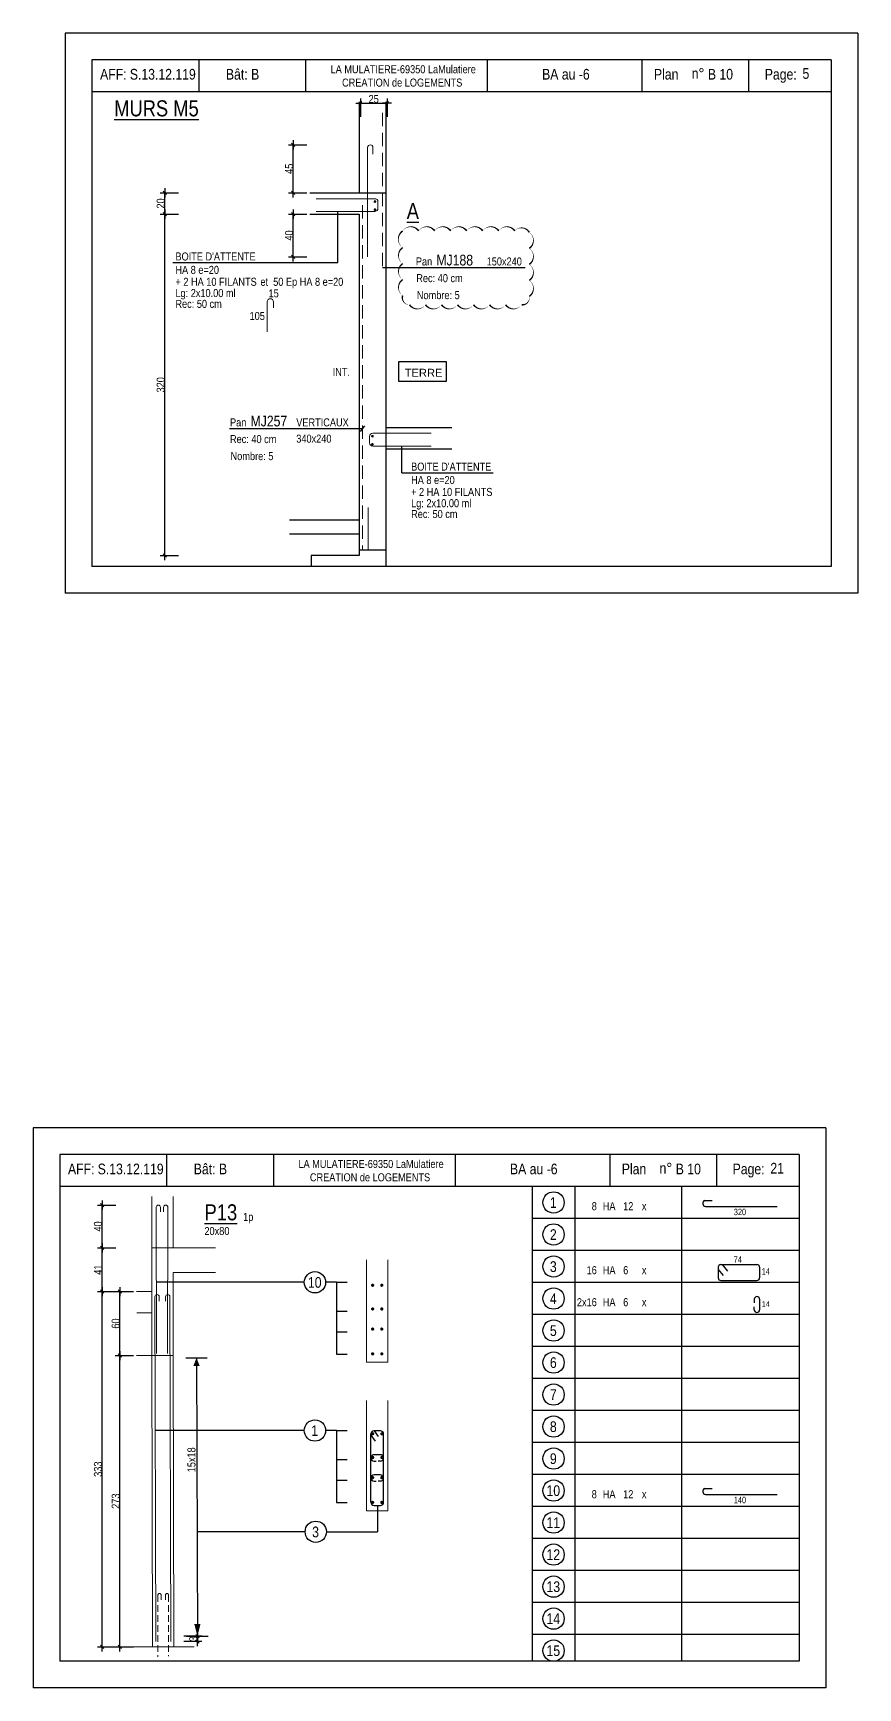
# Model space of a CAD drawing. Header units: metres. Extents: x -9927 to 45032, y -190416 to 12166.
# Drawn here: x 6355 to 7900, y -124751 to -121649 of the extents above; entities that cross this region are included whole.
import ezdxf
from ezdxf.enums import TextEntityAlignment as Align

# ---------------------------------------------------------------- set-up
doc = ezdxf.new("R2010")
doc.units = ezdxf.units.M
doc.header["$PDMODE"] = 65
doc.linetypes.add('CACHE2', pattern=[0.1875, 0.125, -0.0625])
for name, color, linetype in [('01_cote_gen', 4, 'Continuous'), ('01_fenetres', 171, 'Continuous'), ('01_linteaux', 3, 'Continuous'), ('01_murs_coup', 5, 'Continuous'), ('01_sem', 42, 'Continuous'), ('01_texte', 230, 'Continuous'), ('AA_COTES', 2, 'Continuous')]:
    doc.layers.add(name, color=color, linetype=linetype)
doc.styles.add('MATTE_TXT', font='arial.ttf')
doc.styles.add('STYLE2', font='ARIALN.TTF')
doc.dimstyles.new('JB25', dxfattribs={"dimscale": 0.1, "dimtxt": 150, "dimasz": 17, "dimexe": 0.1, "dimexo": 0.1, "dimgap": 0.09, "dimtad": 1, "dimdec": 1, "dimlfac": 0.5, "dimdsep": 46, "dimtxsty": 'STYLE2', "dimblk1": 'BOND_G', "dimblk2": 'BOND_D', "dimsah": 1, "dimcen": 1.5, "dimdle": 0.01, "dimse1": 1, "dimse2": 1, "dimclrd": 4, "dimclre": 2, "dimclrt": 5, "dimadec": 0, "dimazin": 0, "dimtfac": 2.333333, "dimtdec": 1, "dimtix": 1, "dimtmove": 2, "dimatfit": 3, "dimldrblk": 'BOND_G', "dimfxl": 1, "dimtolj": 1, "dimtzin": 0, "dimarcsym": 0})

# ---------------------------------------------------------------- blocks, each defined once
blk = doc.blocks.new('BOND_G')
at = {"layer": 'AA_COTES', "color": 0}
for p, q in [((5, 0), (-5, 0)), ((1.8, 1.8), (-1.8, -1.8)), ((0, -5), (0, 15))]:
    blk.add_line(p, q, dxfattribs=at)
blk = doc.blocks.new('BOND_D')
at = {"layer": 'AA_COTES', "color": 0}
for p, q in [((5, 0), (-5, 0)), ((-1.8, -1.8), (1.8, 1.8)), ((0, 5), (0, -15))]:
    blk.add_line(p, q, dxfattribs=at)
blk = doc.blocks.new('*D1007')
at = {"layer": '01_cote_gen', "color": 4, "lineweight": -2, "transparency": 16777216}
blk.add_line((6601.9, -122626.6), (6601.9, -121990), dxfattribs=at)
at = {"layer": 'DEFPOINTS', "color": 0, "lineweight": 0, "transparency": 16777216}
for p in [(6601.9, -121988.3), (6627.4, -121988.3), (6697.5, -122628.3)]:
    blk.add_point(p, dxfattribs=at)
at = {"layer": '01_cote_gen', "color": 4, "lineweight": -2, "transparency": 16777216, "xscale": 1.7, "yscale": 1.7, "zscale": 1.7}
for name, p, rotation in [('BOND_D', (6601.9, -121988.3), 90), ('BOND_G', (6601.9, -122628.3), 270)]:
    blk.add_blockref(name, p, dxfattribs=dict(at, rotation=rotation))
at = {"layer": '01_cote_gen', "color": 5, "lineweight": 0, "transparency": 16777216, "insert": (6594.3, -122308.3), "char_height": 15, "attachment_point": 5, "rotation": 90, "style": 'STYLE2'}
blk.add_mtext('\\A1;320', dxfattribs=at)
blk = doc.blocks.new('*D1008')
at = {"layer": '01_cote_gen', "color": 4, "lineweight": -2, "transparency": 16777216}
blk.add_line((6601.9, -121986.6), (6601.9, -121950), dxfattribs=at)
at = {"layer": 'DEFPOINTS', "color": 0, "lineweight": 0, "transparency": 16777216}
for p in [(6601.9, -121948.3), (6627.4, -121948.3), (6627.4, -121988.3)]:
    blk.add_point(p, dxfattribs=at)
at = {"layer": '01_cote_gen', "color": 4, "lineweight": -2, "transparency": 16777216, "xscale": 1.7, "yscale": 1.7, "zscale": 1.7}
for name, p, rotation in [('BOND_D', (6601.9, -121948.3), 90), ('BOND_G', (6601.9, -121988.3), 270)]:
    blk.add_blockref(name, p, dxfattribs=dict(at, rotation=rotation))
at = {"layer": '01_cote_gen', "color": 5, "lineweight": 0, "transparency": 16777216, "insert": (6594.3, -121968.3), "char_height": 15, "attachment_point": 5, "rotation": 90, "style": 'STYLE2'}
blk.add_mtext('\\A1;20', dxfattribs=at)
blk = doc.blocks.new('*D1009')
at = {"layer": '01_cote_gen', "color": 4, "lineweight": -2, "transparency": 16777216}
blk.add_line((6842.4, -121946.6), (6842.4, -121860), dxfattribs=at)
at = {"layer": 'DEFPOINTS', "color": 0, "lineweight": 0, "transparency": 16777216}
for p in [(6842.4, -121858.3), (6972.1, -121858.3), (6935.5, -121948.3)]:
    blk.add_point(p, dxfattribs=at)
at = {"layer": '01_cote_gen', "color": 4, "lineweight": -2, "transparency": 16777216, "xscale": 1.7, "yscale": 1.7, "zscale": 1.7}
for name, p, rotation in [('BOND_D', (6842.4, -121858.3), 90), ('BOND_G', (6842.4, -121948.3), 270)]:
    blk.add_blockref(name, p, dxfattribs=dict(at, rotation=rotation))
at = {"layer": '01_cote_gen', "color": 5, "lineweight": 0, "transparency": 16777216, "insert": (6834.8, -121903.3), "char_height": 15, "attachment_point": 5, "rotation": 90, "style": 'STYLE2'}
blk.add_mtext('\\A1;45', dxfattribs=at)
blk = doc.blocks.new('*D1010')
at = {"layer": '01_cote_gen', "color": 4, "lineweight": -2, "transparency": 16777216}
blk.add_line((6842.4, -122066.6), (6842.4, -121990), dxfattribs=at)
at = {"layer": 'DEFPOINTS', "color": 0, "lineweight": 0, "transparency": 16777216}
for p in [(6842.4, -121988.3), (6966.1, -121988.3), (6982.3, -122068.3)]:
    blk.add_point(p, dxfattribs=at)
at = {"layer": '01_cote_gen', "color": 4, "lineweight": -2, "transparency": 16777216, "xscale": 1.7, "yscale": 1.7, "zscale": 1.7}
for name, p, rotation in [('BOND_D', (6842.4, -121988.3), 90), ('BOND_G', (6842.4, -122068.3), 270)]:
    blk.add_blockref(name, p, dxfattribs=dict(at, rotation=rotation))
at = {"layer": '01_cote_gen', "color": 5, "lineweight": 0, "transparency": 16777216, "insert": (6834.7, -122028.3), "char_height": 15, "attachment_point": 5, "rotation": 90, "style": 'STYLE2'}
blk.add_mtext('\\A1;40', dxfattribs=at)
blk = doc.blocks.new('*D1019')
at = {"layer": '01_cote_gen', "color": 4, "lineweight": -2, "transparency": 16777216}
blk.add_line((6970, -121780.2), (7016.6, -121780.2), dxfattribs=at)
at = {"layer": 'DEFPOINTS', "color": 0, "lineweight": 0, "transparency": 16777216}
for p in [(6968.3, -121780.6), (7018.3, -121780.2), (7018.3, -121780.6)]:
    blk.add_point(p, dxfattribs=at)
at = {"layer": '01_cote_gen', "color": 4, "lineweight": -2, "transparency": 16777216, "xscale": 1.7, "yscale": 1.7, "zscale": 1.7, "rotation": 180}
blk.add_blockref('BOND_G', (6968.3, -121780.2), dxfattribs=at)
at = {"layer": '01_cote_gen', "color": 4, "lineweight": -2, "transparency": 16777216, "xscale": 1.7, "yscale": 1.7, "zscale": 1.7}
blk.add_blockref('BOND_D', (7018.3, -121780.2), dxfattribs=at)
at = {"layer": '01_cote_gen', "color": 5, "lineweight": 0, "transparency": 16777216, "insert": (6993.3, -121772.5), "char_height": 15, "attachment_point": 5, "style": 'STYLE2'}
blk.add_mtext('\\A1;25', dxfattribs=at)
blk = doc.blocks.new('*D1080')
at = {"layer": '01_cote_gen', "color": 4, "linetype": 'Continuous', "lineweight": -2, "transparency": 16777216}
blk.add_line((6484.5, -124672.5), (6484.5, -124009.8), dxfattribs=at)
at = {"layer": 'DEFPOINTS', "color": 0, "linetype": 'Continuous', "lineweight": 0, "transparency": 16777216}
for p in [(6484.5, -124008.1), (6617.5, -124008.1), (6579.1, -124674.2)]:
    blk.add_point(p, dxfattribs=at)
at = {"layer": '01_cote_gen', "color": 4, "linetype": 'Continuous', "lineweight": -2, "transparency": 16777216, "xscale": 1.7, "yscale": 1.7, "zscale": 1.7}
for name, p, rotation in [('BOND_D', (6484.5, -124008.1), 90), ('BOND_G', (6484.5, -124674.2), 270)]:
    blk.add_blockref(name, p, dxfattribs=dict(at, rotation=rotation))
at = {"layer": '01_cote_gen', "color": 5, "linetype": 'Continuous', "lineweight": 0, "transparency": 16777216, "insert": (6476.8, -124341.1), "char_height": 15, "attachment_point": 5, "rotation": 90, "style": 'STYLE2'}
blk.add_mtext('\\A1;333', dxfattribs=at)
blk = doc.blocks.new('*D1081')
at = {"layer": '01_cote_gen', "color": 4, "linetype": 'Continuous', "lineweight": -2, "transparency": 16777216}
blk.add_line((6517.7, -124126.4), (6517.7, -124009.8), dxfattribs=at)
at = {"layer": 'DEFPOINTS', "color": 0, "linetype": 'Continuous', "lineweight": 0, "transparency": 16777216}
for p in [(6517.7, -124008.1), (6665.9, -124008.1), (6674.9, -124128.1)]:
    blk.add_point(p, dxfattribs=at)
at = {"layer": '01_cote_gen', "color": 4, "linetype": 'Continuous', "lineweight": -2, "transparency": 16777216, "xscale": 1.7, "yscale": 1.7, "zscale": 1.7}
for name, p, rotation in [('BOND_D', (6517.7, -124008.1), 90), ('BOND_G', (6517.7, -124128.1), 270)]:
    blk.add_blockref(name, p, dxfattribs=dict(at, rotation=rotation))
at = {"layer": '01_cote_gen', "color": 5, "linetype": 'Continuous', "lineweight": 0, "transparency": 16777216, "insert": (6510, -124068.1), "char_height": 15, "attachment_point": 5, "rotation": 90, "style": 'STYLE2'}
blk.add_mtext('\\A1;60', dxfattribs=at)
blk = doc.blocks.new('*D1082')
at = {"layer": '01_cote_gen', "color": 4, "linetype": 'Continuous', "lineweight": -2, "transparency": 16777216}
blk.add_line((6517.7, -124672.5), (6517.7, -124129.8), dxfattribs=at)
at = {"layer": 'DEFPOINTS', "color": 0, "linetype": 'Continuous', "lineweight": 0, "transparency": 16777216}
for p in [(6517.7, -124128.1), (6524.5, -124128.1), (6535.8, -124674.2)]:
    blk.add_point(p, dxfattribs=at)
at = {"layer": '01_cote_gen', "color": 4, "linetype": 'Continuous', "lineweight": -2, "transparency": 16777216, "xscale": 1.7, "yscale": 1.7, "zscale": 1.7}
for name, p, rotation in [('BOND_D', (6517.7, -124128.1), 90), ('BOND_G', (6517.7, -124674.2), 270)]:
    blk.add_blockref(name, p, dxfattribs=dict(at, rotation=rotation))
at = {"layer": '01_cote_gen', "color": 5, "linetype": 'Continuous', "lineweight": 0, "transparency": 16777216, "insert": (6510, -124401.1), "char_height": 15, "attachment_point": 5, "rotation": 90, "style": 'STYLE2'}
blk.add_mtext('\\A1;273', dxfattribs=at)
blk = doc.blocks.new('*D1083')
at = {"layer": '01_cote_gen', "color": 4, "linetype": 'Continuous', "lineweight": -2, "transparency": 16777216}
blk.add_line((6663, -124655.9), (6663, -124662.5), dxfattribs=at)
at = {"layer": 'DEFPOINTS', "color": 0, "linetype": 'Continuous', "lineweight": 0, "transparency": 16777216}
for p in [(6613.1, -124664.2), (6656.2, -124654.2), (6663, -124664.2)]:
    blk.add_point(p, dxfattribs=at)
at = {"layer": '01_cote_gen', "color": 4, "linetype": 'Continuous', "lineweight": -2, "transparency": 16777216, "xscale": 1.7, "yscale": 1.7, "zscale": 1.7}
for name, p, rotation in [('BOND_G', (6663, -124654.2), 90), ('BOND_D', (6663, -124664.2), 270)]:
    blk.add_blockref(name, p, dxfattribs=dict(at, rotation=rotation))
at = {"layer": '01_cote_gen', "color": 5, "linetype": 'Continuous', "lineweight": 0, "transparency": 16777216, "insert": (6655.4, -124659.2), "char_height": 15, "attachment_point": 5, "rotation": 90, "style": 'STYLE2'}
blk.add_mtext('\\A1;3', dxfattribs=at)
blk = doc.blocks.new('*D1078')
at = {"layer": '01_cote_gen', "color": 4, "lineweight": -2, "transparency": 16777216}
blk.add_line((6484.5, -124006.4), (6484.5, -123927.8), dxfattribs=at)
at = {"layer": 'DEFPOINTS', "color": 0, "lineweight": 0, "transparency": 16777216}
for p in [(6484.5, -123926.1), (6577.5, -123926.1), (6577.5, -124008.1)]:
    blk.add_point(p, dxfattribs=at)
at = {"layer": '01_cote_gen', "color": 4, "lineweight": -2, "transparency": 16777216, "xscale": 1.7, "yscale": 1.7, "zscale": 1.7}
for name, p, rotation in [('BOND_D', (6484.5, -123926.1), 90), ('BOND_G', (6484.5, -124008.1), 270)]:
    blk.add_blockref(name, p, dxfattribs=dict(at, rotation=rotation))
at = {"layer": '01_cote_gen', "color": 5, "lineweight": 0, "transparency": 16777216, "insert": (6476.9, -123967.1), "char_height": 15, "attachment_point": 5, "rotation": 90, "style": 'STYLE2'}
blk.add_mtext('\\A1;41', dxfattribs=at)
blk = doc.blocks.new('*D1079')
at = {"layer": '01_cote_gen', "color": 4, "lineweight": -2, "transparency": 16777216}
blk.add_line((6484.5, -123924.4), (6484.5, -123847.8), dxfattribs=at)
at = {"layer": 'DEFPOINTS', "color": 0, "lineweight": 0, "transparency": 16777216}
for p in [(6484.5, -123846.1), (6577.5, -123846.1), (6506.8, -123926.1)]:
    blk.add_point(p, dxfattribs=at)
at = {"layer": '01_cote_gen', "color": 4, "lineweight": -2, "transparency": 16777216, "xscale": 1.7, "yscale": 1.7, "zscale": 1.7}
for name, p, rotation in [('BOND_D', (6484.5, -123846.1), 90), ('BOND_G', (6484.5, -123926.1), 270)]:
    blk.add_blockref(name, p, dxfattribs=dict(at, rotation=rotation))
at = {"layer": '01_cote_gen', "color": 5, "lineweight": 0, "transparency": 16777216, "insert": (6476.8, -123886.1), "char_height": 15, "attachment_point": 5, "rotation": 90, "style": 'STYLE2'}
blk.add_mtext('\\A1;40', dxfattribs=at)

msp = doc.modelspace()

# ---------------------------------------------------------------- linework, layer by layer
at = {"layer": '01_cote_gen', "color": 2, "linetype": 'CACHE2', "lineweight": 0, "ltscale": 100}
for p, q in [((6589.15, -124577.18), (6589.15, -124692.75)), ((6595.15, -124577.18), (6595.15, -124586.15)), ((6603.15, -124577.18), (6603.15, -124586.15)), ((6609.15, -124577.18), (6609.15, -124691.9))]:
    msp.add_line(p, q, dxfattribs=at)
for centre in [(6592.15, -124577.18), (6606.15, -124577.18)]:
    msp.add_arc(centre, 3, 0, 180, dxfattribs=at)
at = {"layer": '01_fenetres', "ltscale": 30}
for p, q in [((6465.48, -121698.89), (6465.48, -122648.89)), ((6465.48, -121698.89), (6465.48, -122648.89)), ((6465.48, -121698.89), (6465.48, -122648.89)), ((7850.48, -121698.89), (6465.48, -121698.89)), ((6665.48, -121698.89), (6665.48, -121758.89)), ((6865.87, -121698.89), (6865.87, -121758.89)), ((7206.04, -121698.89), (7206.04, -121758.89)), ((7496.34, -121758.89), (7496.34, -121698.89)), ((7696.34, -121758.89), (7696.34, -121698.89)), ((7850.48, -121698.89), (7850.48, -122648.89)), ((7850.48, -121758.89), (6465.48, -121758.89)), ((7850.48, -122648.89), (6465.48, -122648.89)), ((6405.25, -123751.15), (6405.25, -124701.15)), ((6405.25, -123751.15), (6405.25, -124701.15)), ((6405.25, -123751.15), (6405.25, -124701.15)), ((7790.25, -123751.15), (6405.25, -123751.15)), ((6605.25, -123751.15), (6605.25, -123811.15)), ((6805.64, -123751.15), (6805.64, -123811.15)), ((7145.82, -123751.15), (7145.82, -123811.15)), ((7436.12, -123811.15), (7436.12, -123751.15)), ((7636.12, -123811.15), (7636.12, -123751.15)), ((7790.25, -123751.15), (7790.25, -124701.15)), ((7790.25, -123811.15), (6405.25, -123811.15)), ((7790.25, -124701.15), (6405.25, -124701.15))]:
    msp.add_line(p, q, dxfattribs=at)
at = {"layer": '01_linteaux', "linetype": 'Continuous'}
for p, q in [((7613.79, -123837.41), (7627.53, -123837.41)), ((7615.02, -123848.39), (7749.33, -123848.39)), ((7638.7, -123962.68), (7638.7, -123982.3)), ((7643.7, -123957.68), (7711.28, -123957.68)), ((7646.39, -123957.68), (7656.37, -123969.99)), ((7716.28, -123962.68), (7716.28, -123982.3)), ((7638.7, -123966.82), (7647.89, -123978.16)), ((7643.7, -123987.3), (7711.28, -123987.3)), ((7706.28, -124022.68), (7706.28, -124029.06)), ((7716.28, -124022.68), (7716.28, -124042.3)), ((7706.28, -124042.3), (7706.28, -124036.45)), ((7613.79, -124377.41), (7627.53, -124377.41)), ((7615.02, -124388.39), (7749.33, -124388.39))]:
    msp.add_line(p, q, dxfattribs=at)
for centre, start, end in [((7614.9, -123842.28), 102.77382, 192.77382), ((7615.02, -123843.39), 180, 270), ((7643.7, -123962.68), 90, 180), ((7711.28, -123962.68), 0, 90), ((7643.7, -123982.3), 180, 270), ((7711.28, -123982.3), 270, 0), ((7711.28, -124022.68), 90, 180), ((7711.28, -124022.68), 0, 90), ((7711.28, -124042.3), 180, 270), ((7711.28, -124042.3), 270, 0), ((7614.9, -124382.28), 102.77382, 192.77382), ((7615.02, -124383.39), 180, 270)]:
    msp.add_arc(centre, 5, start, end, dxfattribs=at)
at = {"layer": '01_murs_coup'}
for p, q in [((6966.08, -121777.54), (6966.08, -121948.31)), ((7016.08, -121777.54), (7016.08, -122648.89)), ((6873.65, -121948.31), (7016.08, -121948.31)), ((6873.65, -121988.31), (6966.08, -121988.31)), ((6966.08, -121988.31), (6966.08, -122628.31)), ((7016.08, -122388.2), (7139.78, -122388.2)), ((7016.08, -122428.2), (7139.78, -122428.2)), ((6966.08, -122562.31), (6835.4, -122562.31)), ((6966.08, -122588.31), (6835.4, -122588.31)), ((6876.08, -122628.31), (6876.08, -122648.89)), ((6966.08, -122628.31), (6876.08, -122628.31)), ((7016.08, -122618.31), (6966.08, -122618.31))]:
    msp.add_line(p, q, dxfattribs=at)
at = {"layer": '01_sem', "color": 5, "linetype": 'CACHE2', "lineweight": 0, "ltscale": 200}
for p, q in [((7010.08, -121798.31), (7010.08, -122098.31)), ((6972.08, -121971.72), (6972.08, -122618.31))]:
    msp.add_line(p, q, dxfattribs=at)
at = {"layer": '01_sem', "color": 2, "lineweight": 0, "ltscale": 7}
for p, q in [((6982.03, -121863.31), (6982.03, -122068.31)), ((6992.03, -121863.31), (6992.03, -121875.62)), ((6995.29, -121959.31), (6885.75, -121959.31)), ((7001.29, -121965.31), (7001.29, -121977.31)), ((6995.29, -121983.31), (6885.75, -121983.31)), ((6793.74, -122152.85), (6793.74, -122209)), ((6805.74, -122152.85), (6805.74, -122164.06)), ((6985.48, -122405.2), (6985.48, -122417.2)), ((6991.48, -122399.2), (7101.02, -122399.2)), ((6991.48, -122423.2), (7101.02, -122423.2)), ((6982.78, -122538.31), (6982.78, -122618.31)), ((6577.52, -123926.11), (6577.52, -123829.85)), ((6617.52, -123926.11), (6617.52, -123829.85)), ((6585.83, -123850.11), (6586.7, -124124.01)), ((6593.83, -123850.11), (6593.83, -123858.51)), ((6599.83, -123850.11), (6599.83, -123858.51)), ((6607.83, -123850.11), (6606.96, -124124.01)), ((6696.69, -123926.11), (6577.52, -123926.11)), ((6577.52, -124128.11), (6577.52, -123926.11)), ((6979.93, -124140.63), (6979.93, -123948.48)), ((6979.93, -124140.63), (6979.93, -123948.48)), ((7019.93, -124140.63), (7019.93, -123948.48)), ((6696.69, -123972.11), (6617.52, -123972.11)), ((6617.52, -124128.11), (6617.52, -123972.11)), ((6577.52, -124008.11), (6549.12, -124008.11)), ((6583.52, -124017.84), (6585.15, -124664.18)), ((6591.52, -124017.84), (6591.52, -124026.25)), ((6603.52, -124017.84), (6603.52, -124026.25)), ((6611.52, -124017.84), (6613.15, -124664.18)), ((6577.52, -124048.11), (6549.85, -124048.11)), ((6617.52, -124128.11), (6549.12, -124128.11)), ((6577.52, -124128.11), (6579.15, -124674.18)), ((6617.52, -124128.11), (6619.15, -124674.18)), ((6979.93, -124140.63), (7019.93, -124140.63)), ((6979.93, -124140.63), (7019.93, -124140.63)), ((6979.93, -124419.11), (6979.93, -124212.51)), ((6979.93, -124419.11), (6979.93, -124212.51)), ((7019.93, -124419.11), (7019.93, -124212.51)), ((6979.93, -124419.11), (7019.93, -124419.11)), ((6979.93, -124419.11), (7019.93, -124419.11)), ((6656.7, -124674.18), (6523.42, -124674.18))]:
    msp.add_line(p, q, dxfattribs=at)
at = {"layer": '01_sem', "color": 2, "lineweight": 0, "ltscale": 7, "const_width": 2.5, "flags": 128}
for points in [[(6997.02, -121964.64, -1), (6994.52, -121964.64, -1)], [(6997.09, -121979.97, -1), (6994.59, -121979.97, -1)], [(6989.75, -122404.53, 1), (6992.25, -122404.53, 1)], [(6989.68, -122419.86, 1), (6992.18, -122419.86, 1)]]:
    msp.add_lwpolyline(points, format="xyb", close=True, dxfattribs=at)
at = {"layer": '01_sem', "color": 2, "lineweight": 0, "ltscale": 7}
for centre, radius, start, end in [((6987.03, -121863.31), 5, 90, 180), ((6987.03, -121863.31), 5, 0, 90), ((6995.29, -121965.31), 6, 0, 90), ((6995.29, -121977.31), 6, 270, 0), ((6799.74, -122152.85), 6, 90, 180), ((6799.74, -122152.85), 6, 0, 90), ((6991.48, -122405.2), 6, 90, 180), ((6991.48, -122417.2), 6, 180, 270), ((6589.83, -123850.11), 4, 0, 180), ((6603.83, -123850.11), 4, 0, 180), ((6587.52, -124017.84), 4, 0, 180), ((6607.52, -124017.84), 4, 0, 180)]:
    msp.add_arc(centre, radius, start, end, dxfattribs=at)
at = {"layer": '01_texte', "ltscale": 30}
for p, q in [((6415.48, -121648.89), (6415.48, -122698.89)), ((7900.48, -121648.89), (6415.48, -121648.89)), ((7900.48, -121648.89), (7900.48, -122698.89)), ((7900.48, -122698.89), (6415.48, -122698.89)), ((6355.25, -123701.15), (6355.25, -124751.15)), ((7840.25, -123701.15), (6355.25, -123701.15)), ((7840.25, -123701.15), (7840.25, -124751.15)), ((7290.25, -123811.15), (7290.25, -124701.15)), ((7370.25, -123811.15), (7370.25, -124701.15)), ((7570.25, -123811.15), (7570.25, -124701.15)), ((7790.25, -123871.15), (7290.25, -123871.15)), ((7790.25, -123931.15), (7290.25, -123931.15)), ((7790.25, -123991.15), (7290.25, -123991.15)), ((7790.25, -124051.15), (7290.25, -124051.15)), ((7790.25, -124111.15), (7290.25, -124111.15)), ((6641.25, -124132.42), (6681.56, -124132.42)), ((6661.41, -124132.42), (6663.04, -124661.06)), ((7790.25, -124171.15), (7290.25, -124171.15)), ((7790.25, -124231.15), (7290.25, -124231.15)), ((6987.93, -124403.11), (6987.93, -124275.1)), ((7005.93, -124269.1), (6993.93, -124269.1)), ((6993.93, -124269.1), (7001.93, -124279.83)), ((7011.93, -124403.11), (7011.93, -124275.1)), ((6987.93, -124277.65), (6995.93, -124288.38)), ((7790.25, -124291.15), (7290.25, -124291.15)), ((7005.93, -124314.04), (6993.93, -124314.04)), ((6993.93, -124326.04), (6998.12, -124326.04)), ((7005.93, -124326.04), (7001.74, -124326.04)), ((7005.93, -124351.72), (6993.93, -124351.72)), ((6993.93, -124363.72), (6998.12, -124363.72)), ((7005.93, -124363.72), (7001.74, -124363.72)), ((7790.25, -124351.15), (7290.25, -124351.15)), ((6993.93, -124409.11), (7005.93, -124409.11)), ((7790.25, -124411.15), (7290.25, -124411.15)), ((7790.25, -124471.15), (7290.25, -124471.15)), ((7790.25, -124531.15), (7290.25, -124531.15)), ((7790.25, -124591.15), (7290.25, -124591.15)), ((6642.88, -124654.18), (6683.2, -124654.18)), ((7790.25, -124651.15), (7290.25, -124651.15)), ((7840.25, -124751.15), (6355.25, -124751.15))]:
    msp.add_line(p, q, dxfattribs=at)
at = {"layer": '01_texte'}
for p, q in [((6926.16, -122079.03), (6926.16, -121983.31)), ((6616.87, -122079.03), (6926.16, -122079.03)), ((7010.08, -122088.61), (7277.27, -122088.61)), ((6723.34, -122390.32), (6972.08, -122390.32)), ((6976.17, -122385.04), (6967.98, -122395.59)), ((7045.95, -122472.99), (7046.25, -122423.2)), ((7045.95, -122472.99), (7217.15, -122472.99)), ((6863.24, -123990.77), (6585.94, -123990.77)), ((6923.71, -123990.77), (6903.24, -123990.77)), ((6923.71, -123990.77), (6923.71, -124125.74)), ((6923.71, -123990.77), (6943.72, -123990.77)), ((6923.71, -124045.04), (6943.72, -124045.04)), ((6923.71, -124083.73), (6943.72, -124083.73)), ((6923.71, -124125.74), (6943.72, -124125.74)), ((6863.24, -124268.62), (6583.52, -124268.62)), ((6923.71, -124268.62), (6903.24, -124268.62)), ((6923.71, -124268.62), (6923.71, -124403.59)), ((6923.71, -124268.62), (6943.72, -124268.62)), ((6923.71, -124322.89), (6943.72, -124322.89)), ((6923.71, -124361.58), (6943.72, -124361.58)), ((6923.71, -124403.59), (6943.72, -124403.59)), ((7000.77, -124409.11), (7000.77, -124458.51)), ((6864.87, -124458.51), (6663.04, -124458.51)), ((6904.87, -124458.51), (7000.77, -124458.51))]:
    msp.add_line(p, q, dxfattribs=at)
at = {"layer": '01_texte', "flags": 128}
msp.add_lwpolyline([(7047.61, -122019.71, 0, 3, -0.5205671), (7077.61, -122019.71, 0, 3, -0.5205671), (7107.61, -122019.71, 0, 3, -0.5205671), (7137.61, -122019.71, 0, 3, -0.5205671), (7167.61, -122019.71, 0, 3, -0.5205671), (7197.61, -122019.71, 0, 3, -0.5205671), (7227.61, -122019.71, 0, 3, -0.5205671), (7257.61, -122019.71, 0, 3, -0.5205671), (7284.81, -122022.52, 0, 3, -0.5205671), (7284.81, -122052.52, 0, 3, -0.5205671), (7284.81, -122082.52, 0, 3, -0.5205671), (7284.81, -122112.52, 0, 3, -0.5205671), (7284.81, -122142.52, 0, 3, -0.5205671), (7270.44, -122158.15, 0, 3, -0.5205671), (7240.44, -122158.15, 0, 3, -0.5205671), (7210.44, -122158.15, 0, 3, -0.5205671), (7180.44, -122158.15, 0, 3, -0.5205671), (7150.44, -122158.15, 0, 3, -0.5205671), (7120.44, -122158.15, 0, 3, -0.5205671), (7090.44, -122158.15, 0, 3, -0.5205671), (7060.44, -122158.15, 0, 3, -0.5205671), (7047.61, -122140.97, 0, 3, -0.5205671), (7047.61, -122110.97, 0, 3, -0.5205671), (7047.61, -122080.97, 0, 3, -0.5205671), (7047.61, -122050.97, 0, 3, -0.5205671)], format="xyseb", close=True, dxfattribs=at)
at = {"layer": '01_texte', "elevation": 9.99}
msp.add_lwpolyline([(7040.22, -122264.63), (7128.81, -122264.63), (7128.81, -122301.92), (7040.22, -122301.92)], close=True, dxfattribs=at)
at = {"layer": '01_texte', "ltscale": 30, "const_width": 3, "flags": 128}
for points in [[(6992.87, -123996.33, -1), (6989.87, -123996.33, -1)], [(7006.99, -123996.33, 1), (7009.99, -123996.33, 1)], [(6992.87, -124040.76, 1), (6989.87, -124040.76, 1)], [(7006.99, -124040.76, -1), (7009.99, -124040.76, -1)], [(6992.87, -124078.44, 1), (6989.87, -124078.44, 1)], [(7006.99, -124078.44, -1), (7009.99, -124078.44, -1)], [(6992.87, -124124.92, 1), (6989.87, -124124.92, 1)], [(7006.99, -124124.92, -1), (7009.99, -124124.92, -1)], [(6992.87, -124274.81, -1), (6989.87, -124274.81, -1)], [(7006.99, -124274.81, 1), (7009.99, -124274.81, 1)], [(6992.87, -124319.24, 1), (6989.87, -124319.24, 1)], [(7006.99, -124319.24, -1), (7009.99, -124319.24, -1)], [(6992.87, -124356.92, 1), (6989.87, -124356.92, 1)], [(7006.99, -124356.92, -1), (7009.99, -124356.92, -1)], [(6992.87, -124403.4, 1), (6989.87, -124403.4, 1)], [(7006.99, -124403.4, -1), (7009.99, -124403.4, -1)]]:
    msp.add_lwpolyline(points, format="xyb", close=True, dxfattribs=at)
at = {"layer": '01_texte'}
for centre in [(7330.25, -123841.15), (7330.25, -123901.15), (7330.25, -123961.15), (6883.24, -123990.77), (7330.25, -124021.15), (7330.25, -124081.15), (7330.25, -124141.15), (7330.25, -124201.15), (7330.25, -124261.15), (6883.24, -124268.62), (7330.25, -124321.15), (7330.25, -124381.15), (7330.25, -124441.15), (6884.87, -124458.51), (7330.25, -124501.15), (7330.25, -124561.15), (7330.25, -124621.15), (7330.25, -124681.15)]:
    msp.add_circle(centre, 20, dxfattribs=at)
at = {"layer": '01_texte', "ltscale": 30}
for centre, start, end in [((6993.93, -124275.1), 90.00091, 180), ((7005.93, -124275.1), 0, 90.00091), ((6993.93, -124320.04), 90.00091, 180), ((6993.93, -124320.04), 180, 269.99909), ((7005.93, -124320.04), 0, 90.00091), ((7005.93, -124320.04), 269.99909, 360), ((6993.93, -124357.72), 90.00091, 180), ((6993.93, -124357.72), 180, 269.99909), ((7005.93, -124357.72), 0, 90.00091), ((7005.93, -124357.72), 269.99909, 360), ((6993.93, -124403.11), 180, 270), ((7005.93, -124403.11), 270, 0)]:
    msp.add_arc(centre, 6, start, end, dxfattribs=at)
for points in [[(6661.41, -124132.42), (6655.51, -124147.49), (6661.41, -124147.49)], [(6661.41, -124132.42), (6667.31, -124147.49), (6661.41, -124147.49)], [(6663.04, -124654.18), (6657.14, -124631.11), (6663.04, -124631.11)], [(6663.04, -124654.18), (6668.94, -124631.11), (6663.04, -124631.11)]]:
    msp.add_solid(points, dxfattribs=at)

# ---------------------------------------------------------------- texts
at = {"layer": '01_texte'}
for s, height, style, p in [('AFF:', 20, 'STYLE2', (6480.77, -121736.04)), ('S.13.12.119', 20, 'STYLE2', (6536.44, -121736.04)), ('Bât: B', 20, 'STYLE2', (6716.41, -121736.04)), ('LA MULATIERE-69350 LaMulatiere', 15, 'STYLE2', (6912.57, -121724.17)), ('BA au -6', 20, 'STYLE2', (7308.87, -121736.04)), ('Plan', 20, 'STYLE2', (7518.39, -121736.04)), ('n%%D', 20, 'STYLE2', (7589.07, -121734.6)), ('B 10', 20, 'STYLE2', (7619.42, -121736.04)), ('Page:', 20, 'STYLE2', (7726.06, -121736.04)), ('5', 20, 'STYLE2', (7796.74, -121734.6)), ('CREATION de LOGEMENTS', 15, 'STYLE2', (6934.05, -121749.17)), ('%%UMURS M5', 30, 'STYLE2', (6507.11, -121804.96)), ('%%UA', 30, 'STYLE2', (7055.23, -121997.38)), ("BOITE D'ATTENTE", 15, 'STYLE2', (6621.86, -122075.15)), (' Pan    ', 15, 'STYLE2', (7067.52, -122084.49)), ('MJ188', 20, 'STYLE2', (7110.75, -122084.49)), ('150x240', 15, 'STYLE2', (7204.98, -122084.49)), ('HA 8 e=20', 15, 'STYLE2', (6621.86, -122100.3)), ('Rec: 40 cm', 15, 'STYLE2', (7073.16, -122115.77)), ('+ 2 HA 10 FILANTS', 15, 'STYLE2', (6621.86, -122122.6)), ('Lg: 2x10.00 ml', 15, 'STYLE2', (6621.86, -122143.74)), ('et  50 Ep HA 8 e=20', 15, 'STYLE2', (6781.15, -122122.6)), ('15', 15, 'STYLE2', (6796.3, -122144.25)), ('Nombre: 5', 15, 'STYLE2', (7074.31, -122147.68)), ('Rec: 50 cm', 15, 'STYLE2', (6621.86, -122164.03)), ('105', 15, 'STYLE2', (6760.77, -122186.73)), ('INT.', 15, 'STYLE2', (6916.48, -122291.62)), ('TERRE', 15, 'MATTE_TXT', (7051.26, -122293.23, 9.99)), (' Pan    ', 15, 'STYLE2', (6719.35, -122386.2)), ('MJ257', 20, 'STYLE2', (6762.58, -122386.2)), ('VERTICAUX', 15, 'STYLE2', (6848.28, -122386.2)), ('Rec: 40 cm', 15, 'STYLE2', (6724.09, -122417.48)), ('340x240', 15, 'STYLE2', (6848.28, -122416.66)), ('Nombre: 5', 15, 'STYLE2', (6725.24, -122449.39)), ("BOITE D'ATTENTE", 15, 'STYLE2', (7063.45, -122469.12)), ('+ 2 HA 10 FILANTS', 15, 'STYLE2', (7063.45, -122516.57)), ('HA 8 e=20', 15, 'STYLE2', (7063.45, -122494.27)), ('Lg: 2x10.00 ml', 15, 'STYLE2', (7063.45, -122537.7)), ('Rec: 50 cm', 15, 'STYLE2', (7063.45, -122557.99)), ('AFF:', 20, 'STYLE2', (6420.54, -123788.31)), ('S.13.12.119', 20, 'STYLE2', (6476.21, -123788.31)), ('Bât: B', 20, 'STYLE2', (6656.19, -123788.31)), ('LA MULATIERE-69350 LaMulatiere', 15, 'STYLE2', (6852.34, -123776.44)), ('BA au -6', 20, 'STYLE2', (7248.64, -123788.31)), ('Plan', 20, 'STYLE2', (7458.16, -123788.31)), ('n%%D', 20, 'STYLE2', (7528.85, -123786.86)), ('B 10', 20, 'STYLE2', (7559.19, -123788.31)), ('Page:', 20, 'STYLE2', (7665.83, -123788.31)), ('21', 20, 'STYLE2', (7736.51, -123786.86)), ('CREATION de LOGEMENTS', 15, 'STYLE2', (6873.82, -123801.44)), ('HA', 15, 'STYLE2', (7422.54, -123855.56)), ('12', 15, 'STYLE2', (7460.71, -123855.56)), ('%%UP13', 30, 'STYLE2', (6676.42, -123874.55)), ('1p', 15, 'STYLE2', (6748.73, -123875.64)), ('320', 12, 'STYLE2', (7668.08, -123864.89)), ('20x80', 15, 'STYLE2', (6676.23, -123902.16)), ('HA', 15, 'STYLE2', (7422.54, -123975.56)), ('6', 15, 'STYLE2', (7460.71, -123975.56)), ('74', 12, 'STYLE2', (7667.76, -123954.13)), ('14', 12, 'STYLE2', (7720.27, -123976.34)), ('HA', 15, 'STYLE2', (7422.54, -124035.56)), ('6', 15, 'STYLE2', (7460.71, -124035.56)), ('14', 10, 'STYLE2', (7720.27, -124036.34)), ('HA', 15, 'STYLE2', (7422.54, -124395.56)), ('12', 15, 'STYLE2', (7460.71, -124395.56)), ('140', 12, 'STYLE2', (7668.08, -124404.89))]:
    msp.add_text(s, height=height, dxfattribs=dict(at, style=style)).set_placement(p)
at = {"layer": '01_texte', "style": 'STYLE2'}
for s, p in [('1', (7329.84, -123841.38)), ('2', (7329.84, -123901.38)), ('3', (7329.84, -123961.38)), ('10', (6882.84, -123990.99)), ('4', (7329.84, -124021.38)), ('5', (7329.84, -124081.38)), ('6', (7329.84, -124141.38)), ('7', (7329.84, -124201.38)), ('1', (6882.84, -124268.84)), ('8', (7329.84, -124261.38)), ('9', (7329.84, -124321.38)), ('10', (7329.84, -124381.38)), ('11', (7329.84, -124441.38)), ('3', (6884.47, -124458.73)), ('12', (7329.84, -124501.38)), ('13', (7329.84, -124561.38)), ('14', (7329.84, -124621.38)), ('15', (7329.84, -124681.38))]:
    msp.add_text(s, height=20, dxfattribs=at).set_placement(p, align=Align.MIDDLE_CENTER)
for s, p in [('8', (7411.34, -123855.56)), ('16', (7411.34, -123975.56)), ('2x16', (7411.34, -124035.56)), ('8', (7411.34, -124395.56))]:
    msp.add_text(s, height=15, dxfattribs=at).set_placement(p, align=Align.RIGHT)
for p in [(7500.12, -123855.56), (7500.12, -123975.56), (7500.12, -124035.56), (7500.12, -124395.56)]:
    msp.add_text('x', height=15, dxfattribs=at).set_placement(p, align=Align.CENTER)
msp.add_text('15x18', height=15, rotation=90, dxfattribs=at).set_placement((6659.43, -124346.97))

# ---------------------------------------------------------------- dimensions: what is measured, and where the dimension line sits
at = {"layer": '01_cote_gen', "lineweight": 0}
dim = msp.add_linear_dim(base=(7018.34, -121780.16), p1=(6968.34, -121780.62), p2=(7018.34, -121780.62), dimstyle='JB25', dxfattribs=at)
dim.commit()
dim.dimension.update_dxf_attribs({"geometry": '*D1019', "text_midpoint": (6993.34, -121772.5)})
for base, p1, p2, picture, middle in [((6842.4, -121858.31), (6935.5, -121948.31), (6972.08, -121858.31), '*D1009', (6834.76, -121903.31)), ((6601.95, -121948.31), (6627.45, -121988.31), (6627.45, -121948.31), '*D1008', (6594.28, -121968.31)), ((6601.95, -121988.31), (6697.53, -122628.31), (6627.45, -121988.31), '*D1007', (6594.28, -122308.31)), ((6842.4, -121988.31), (6982.25, -122068.31), (6966.08, -121988.31), '*D1010', (6834.73, -122028.31)), ((6484.47, -123846.11), (6506.84, -123926.11), (6577.52, -123846.11), '*D1079', (6476.81, -123886.11)), ((6484.47, -123926.11), (6577.52, -124008.11), (6577.52, -123926.11), '*D1078', (6476.93, -123967.11))]:
    dim = msp.add_linear_dim(base=base, p1=p1, p2=p2, angle=90, dimstyle='JB25', dxfattribs=at)
    dim.commit()
    dim.dimension.update_dxf_attribs({"geometry": picture, "text_midpoint": middle})
at = {"layer": '01_cote_gen', "linetype": 'Continuous', "lineweight": 0}
for base, p1, p2, picture, middle in [((6484.47, -124008.11), (6579.15, -124674.18), (6617.52, -124008.11), '*D1080', (6476.81, -124341.14)), ((6517.65, -124008.11), (6674.93, -124128.11), (6665.87, -124008.11), '*D1081', (6509.98, -124068.11)), ((6517.65, -124128.11), (6535.77, -124674.18), (6524.52, -124128.11), '*D1082', (6509.98, -124401.14))]:
    dim = msp.add_linear_dim(base=base, p1=p1, p2=p2, angle=90, dimstyle='JB25', dxfattribs=at)
    dim.commit()
    dim.dimension.update_dxf_attribs({"geometry": picture, "text_midpoint": middle})
dim = msp.add_linear_dim(base=(6663.04, -124664.18), p1=(6656.21, -124654.18), p2=(6613.15, -124664.18), angle=90, text='3', dimstyle='JB25', dxfattribs=at)
dim.commit()
dim.dimension.update_dxf_attribs({"geometry": '*D1083', "text_midpoint": (6655.37, -124659.18)})

doc.saveas('drawing.dxf')
